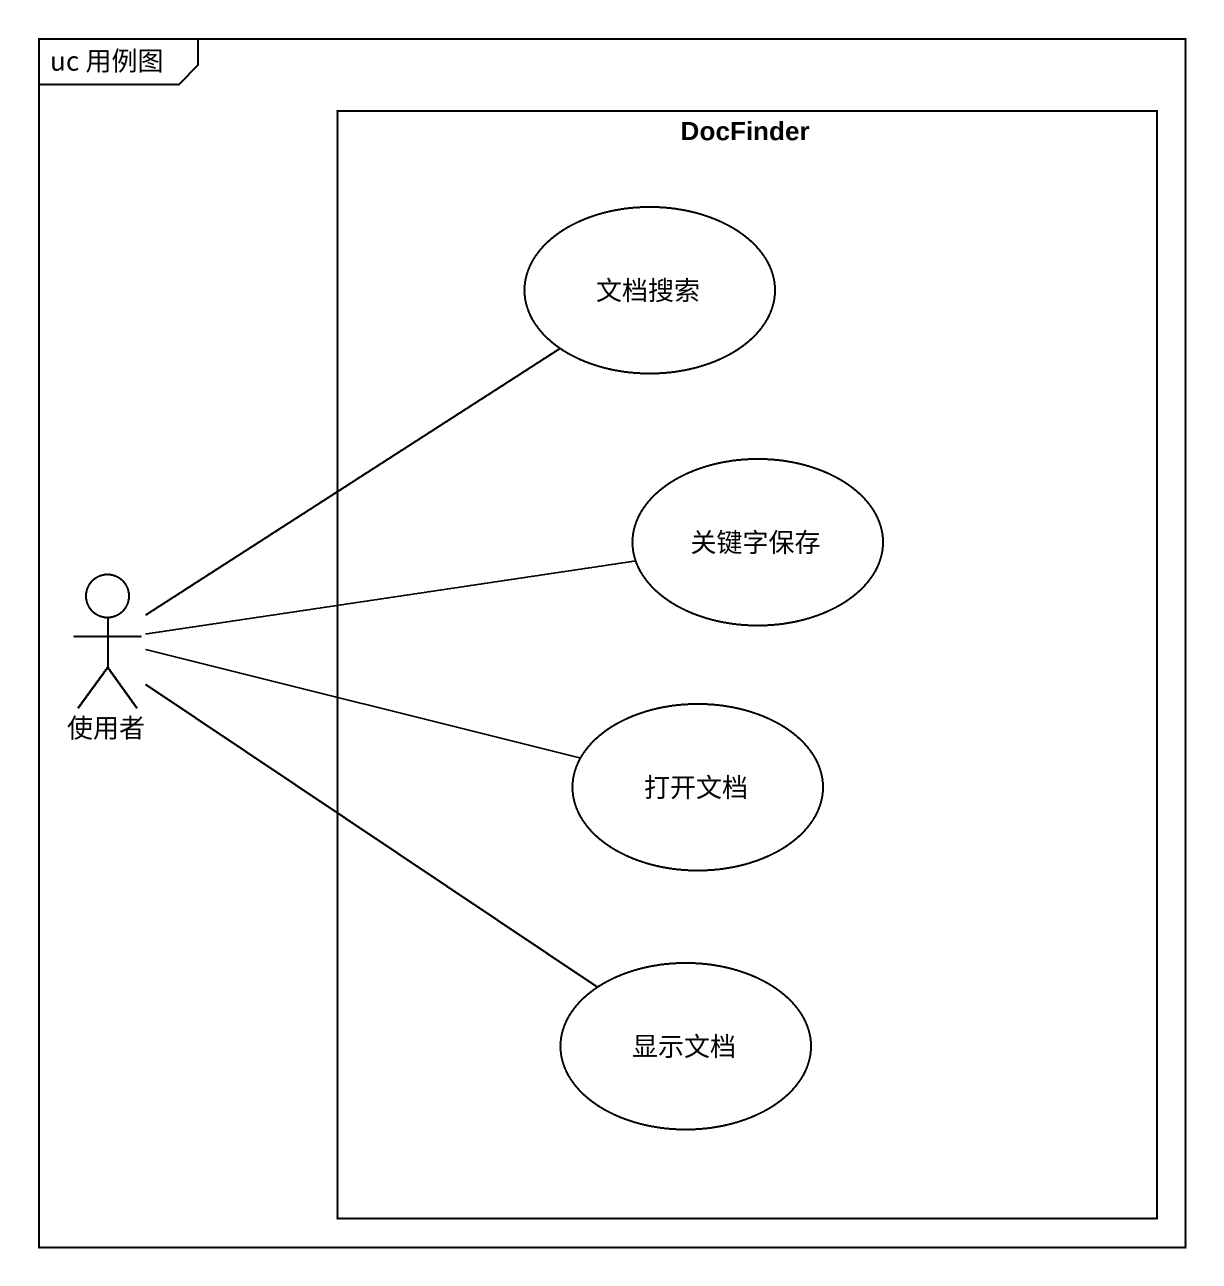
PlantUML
@startuml
mainframe uc 用例图
rectangle DocFinder {
  usecase 文档搜索
  usecase 关键字保存
  usecase 打开文档
  usecase 显示文档
}
actor 使用者
使用者 -up- 文档搜索
使用者 -right- 关键字保存
使用者 -right- 打开文档
使用者 -- 显示文档
@enduml
